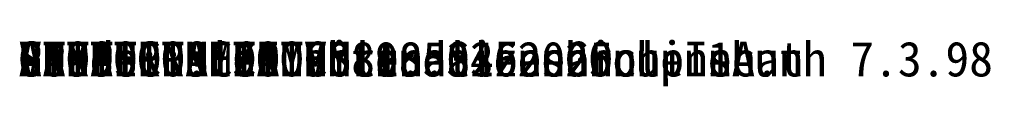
# Model space of a CAD drawing. Extents: x -85 to 175, y 0 to 304.
# Drawn here: x 0.01 to 6.96, y -0.07 to 0.26 of the extents above; entities that cross this region are included whole.
import ezdxf

# ---------------------------------------------------------------- set-up
doc = ezdxf.new("R2010")
doc.units = 0

msp = doc.modelspace()

# ---------------------------------------------------------------- texts
at = {"layer": '1'}
for s in ['AUTHOR: CLO Virtual Fashion Inc.', 'VERSION: 3', 'Grade Rule Table: Size Group 1', 'STYLE NAME: M08905026 nanchenshan', 'SAMPLE SIZE: M', 'CREATION DATE: 10-03-2025', 'CREATION TIME: 18:34', 'UNITS: METRIC', 'PRODUCT: CLO Standalone OnlineAuth 7.3.98']:
    msp.add_text(s, height=0.25, dxfattribs=at).set_placement((0, 0))

doc.saveas('drawing.dxf')
